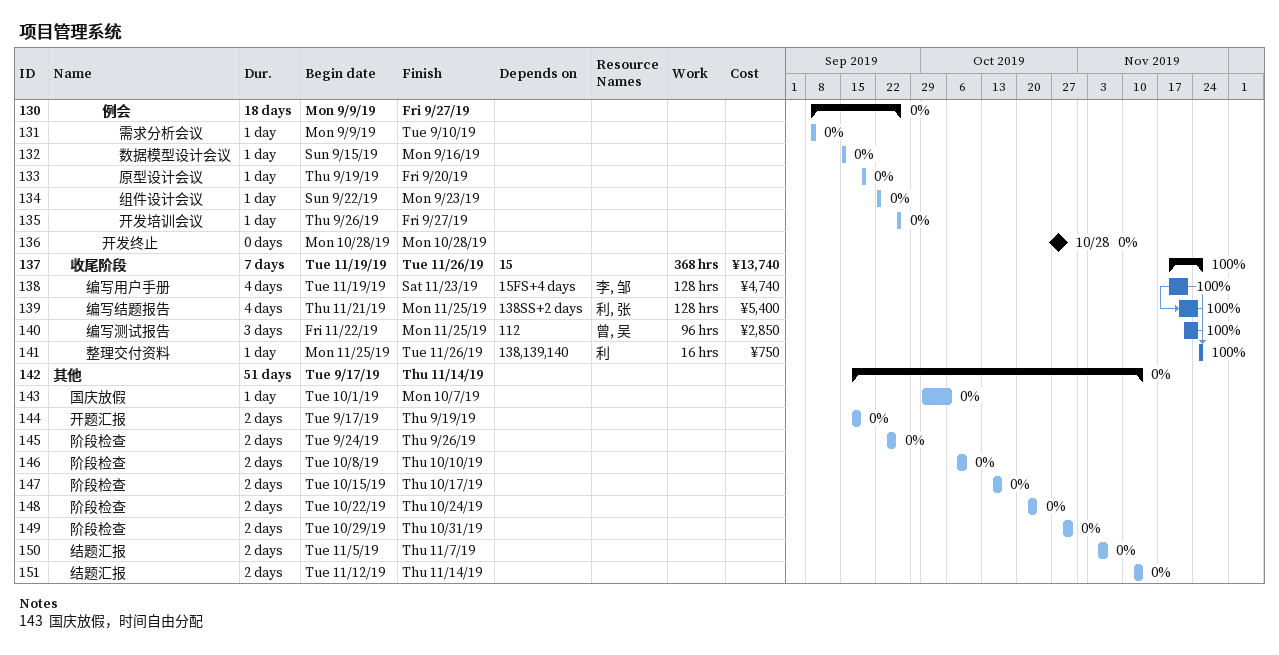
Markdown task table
项目管理系统

| ID | Level | Task | Duration | Start | Finish | Predecessors | Resources | % complete | Work (h) | Cost (¥) |
|---|---|---|---|---|---|---|---|---|---|---|
| 130 | 4 | **例会** | 18d | 2019-09-09 | 2019-09-27 |  |  | 0 |  |  |
| 131 | 5 | 需求分析会议 | 1d | 2019-09-09 | 2019-09-10 |  |  | 0 |  |  |
| 132 | 5 | 数据模型设计会议 | 1d | 2019-09-15 | 2019-09-16 |  |  | 0 |  |  |
| 133 | 5 | 原型设计会议 | 1d | 2019-09-19 | 2019-09-20 |  |  | 0 |  |  |
| 134 | 5 | 组件设计会议 | 1d | 2019-09-22 | 2019-09-23 |  |  | 0 |  |  |
| 135 | 5 | 开发培训会议 | 1d | 2019-09-26 | 2019-09-27 |  |  | 0 |  |  |
| 136 | 4 | 开发终止 | 0d | 2019-10-28 | 2019-10-28 |  |  | 0 |  |  |
| 137 | 2 | **收尾阶段** | 7d | 2019-11-19 | 2019-11-26 | 15 |  | 100 | 368 | 13740 |
| 138 | 3 | 编写用户手册 | 4d | 2019-11-19 | 2019-11-23 | 15FS+4d | 李, 邹 | 100 | 128 | 4740 |
| 139 | 3 | 编写结题报告 | 4d | 2019-11-21 | 2019-11-25 | 138SS+2d | 利, 张 | 100 | 128 | 5400 |
| 140 | 3 | 编写测试报告 | 3d | 2019-11-22 | 2019-11-25 | 112 | 曾, 吴 | 100 | 96 | 2850 |
| 141 | 3 | 整理交付资料 | 1d | 2019-11-25 | 2019-11-26 | 138, 139, 140 | 利 | 100 | 16 | 750 |
| 142 | 1 | **其他** | 51d | 2019-09-17 | 2019-11-14 |  |  | 0 |  |  |
| 143 | 2 | 国庆放假 | 1d | 2019-10-01 | 2019-10-07 |  |  | 0 |  |  |
| 144 | 2 | 开题汇报 | 2d | 2019-09-17 | 2019-09-19 |  |  | 0 |  |  |
| 145 | 2 | 阶段检查 | 2d | 2019-09-24 | 2019-09-26 |  |  | 0 |  |  |
| 146 | 2 | 阶段检查 | 2d | 2019-10-08 | 2019-10-10 |  |  | 0 |  |  |
| 147 | 2 | 阶段检查 | 2d | 2019-10-15 | 2019-10-17 |  |  | 0 |  |  |
| 148 | 2 | 阶段检查 | 2d | 2019-10-22 | 2019-10-24 |  |  | 0 |  |  |
| 149 | 2 | 阶段检查 | 2d | 2019-10-29 | 2019-10-31 |  |  | 0 |  |  |
| 150 | 2 | 结题汇报 | 2d | 2019-11-05 | 2019-11-07 |  |  | 0 |  |  |
| 151 | 2 | 结题汇报 | 2d | 2019-11-12 | 2019-11-14 |  |  | 0 |  |  |

Notes
- 143: 国庆放假，时间自由分配
